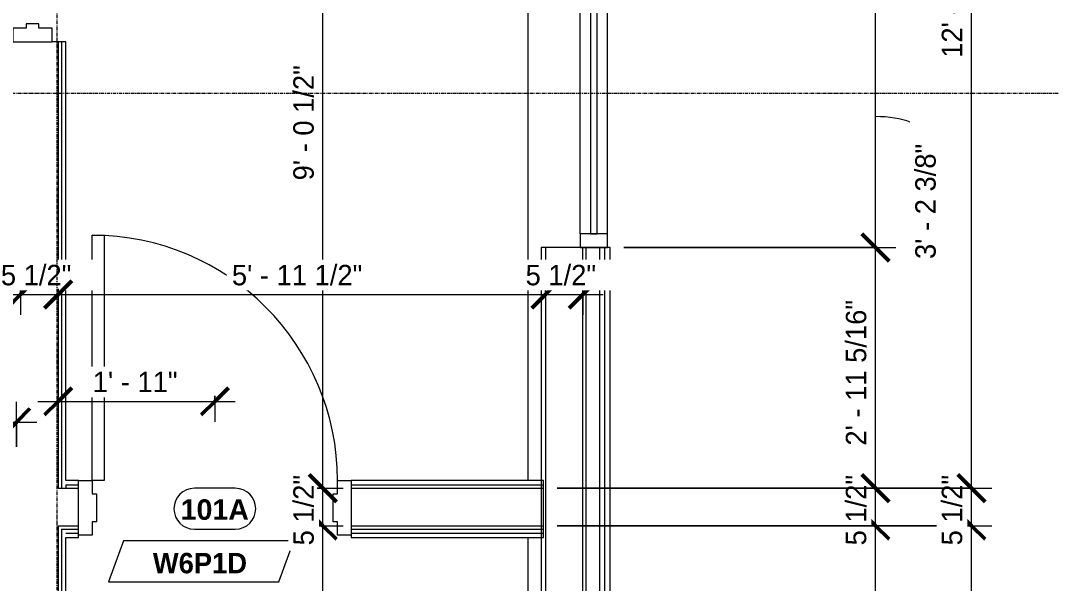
# Model space of a CAD drawing. Header units: inches. Extents: x -4058 to -1781, y 9814 to 12264.
# Drawn here: x -3486.7 to -3335.4, y 11115.3 to 11197.9 of the extents above; entities that cross this region are included whole.
import ezdxf

# ---------------------------------------------------------------- set-up
doc = ezdxf.new("R2010")
doc.units = ezdxf.units.IN
doc.header["$MEASUREMENT"] = 0
doc.linetypes.add('Grid Line 1_2_', pattern=[0.875, 0.5, -0.125, 0.125, -0.125])
for name, color, linetype, lineweight in [('0-1', 7, 'Continuous', 5), ('0-2', 7, 'Continuous', 9), ('A-ANNO-DIMS', 211, 'Continuous', 9), ('A-ANNO-DIMS-32', 211, 'Continuous', 9), ('A-DOOR-1', 7, 'Continuous', 9), ('A-DOOR-FRAM-1', 7, 'Continuous', 9), ('A-DOOR-IDEN', 31, 'Continuous', 9), ('A-FLOR-1', 7, 'Continuous', 9), ('A-GLAZ-CURT-1', 7, 'Continuous', 9), ('A-GLAZ-CWMG-1', 7, 'Continuous', 9), ('A-WALL-1', 7, 'Continuous', 9), ('A-WALL-IDEN', 211, 'Continuous', 9), ('I-WALL-3', 7, 'Continuous', 9), ('S-GRID-1', 1, 'Grid Line 1_2_', 9)]:
    doc.layers.add(name, color=color, linetype=linetype, lineweight=lineweight)
doc.styles.add('Arial_B', font='arialbd.ttf', dxfattribs={"height": 3})
doc.styles.add('Century Gothic', font='ufonts.com_century-gothic.ttf', dxfattribs={"height": 3})
doc.styles.add('Century Gothic_B_1', font='GOTHICB.TTF', dxfattribs={"height": 3})
doc.dimstyles.new('THE_DIMENSION_STRING_1', dxfattribs={"dimscale": 12, "dimtxt": 3.132505, "dimasz": 0.333333, "dimexe": 0.25, "dimexo": 0.166667, "dimgap": 0.041667, "dimtad": 1, "dimdec": 4, "dimrnd": 0.0625, "dimzin": 3, "dimdsep": 46, "dimlunit": 4, "dimtxsty": 'Century Gothic', "dimblk1": 'OBLIQUE', "dimblk2": 'OBLIQUE', "dimsah": 1, "dimcen": 0.09, "dimdle": 0.25, "dimazin": 0, "dimtfac": 1, "dimtdec": 4, "dimtix": 1, "dimtmove": 1, "dimatfit": 3, "dimfxl": 1, "dimtvp": 1, "dimtfill": 1, "dimfrac": 2, "dimtolj": 1, "dimtzin": 0, "dimarcsym": 2})
doc.dimstyles.new('THE_DIMENSION_STRING_3', dxfattribs={"dimscale": 12, "dimtxt": 3.132505, "dimasz": 0.333333, "dimexe": 0.25, "dimexo": 0.166667, "dimgap": 0.041667, "dimtad": 1, "dimdec": 4, "dimrnd": 0.0625, "dimzin": 3, "dimdsep": 46, "dimlunit": 4, "dimtxsty": 'Century Gothic', "dimblk1": 'OBLIQUE', "dimblk2": 'OBLIQUE', "dimsah": 1, "dimcen": 0.09, "dimdle": 0.25, "dimazin": 0, "dimtfac": 1, "dimtdec": 4, "dimtix": 1, "dimtmove": 0, "dimatfit": 3, "dimfxl": 1, "dimtvp": 1, "dimtfill": 1, "dimfrac": 2, "dimtolj": 1, "dimtzin": 0, "dimarcsym": 2})
doc.dimstyles.new('THE_DIMENSION_STRING_4', dxfattribs={"dimscale": 12, "dimtxt": 3.132505, "dimasz": 0.333333, "dimexe": 0.25, "dimexo": 0.166667, "dimgap": 0.041667, "dimtad": 1, "dimdec": 4, "dimrnd": 0.0625, "dimzin": 3, "dimdsep": 46, "dimlunit": 4, "dimtxsty": 'Century Gothic', "dimblk1": 'OBLIQUE', "dimblk2": 'OBLIQUE', "dimsah": 1, "dimcen": 0.09, "dimdle": 0.25, "dimazin": 0, "dimtfac": 1, "dimtdec": 4, "dimtix": 1, "dimtmove": 0, "dimatfit": 3, "dimfxl": 1, "dimtvp": 1, "dimtfill": 1, "dimfrac": 2, "dimtolj": 1, "dimtzin": 0, "dimarcsym": 2})
doc.dimstyles.new('THE_DIMENSION_STRING_5', dxfattribs={"dimscale": 12, "dimtxt": 3.132505, "dimasz": 0.333333, "dimexe": 0.25, "dimexo": 0.166667, "dimgap": 0.041667, "dimtad": 1, "dimdec": 4, "dimrnd": 0.0625, "dimzin": 3, "dimdsep": 46, "dimlunit": 4, "dimtxsty": 'Century Gothic', "dimblk1": 'OBLIQUE', "dimblk2": 'OBLIQUE', "dimsah": 1, "dimcen": 0.09, "dimdle": 0.25, "dimazin": 0, "dimtfac": 1, "dimtdec": 4, "dimtix": 1, "dimtmove": 0, "dimatfit": 3, "dimfxl": 1, "dimtvp": 1, "dimtfill": 1, "dimfrac": 2, "dimtolj": 1, "dimtzin": 0, "dimarcsym": 2})

# ---------------------------------------------------------------- blocks, each defined once
blk = doc.blocks.new('Rectangular Mullion - 2_ x 4_ rectangular-3216363-UNIT PLANS - 1ST FLOOR')
at = {"layer": 'A-GLAZ-CWMG-1'}
for p, q in [((-2, 2), (0, 2)), ((-2, -2), (-2, 2)), ((0, 2), (0, -2)), ((0, -2), (-2, -2))]:
    blk.add_line(p, q, dxfattribs=at)
blk = doc.blocks.new('System Panel - Glazed-3216365-UNIT PLANS - 1ST FLOOR')
at = {"layer": 'A-GLAZ-CURT-1'}
for p, q in [((17.7, 0.5), (-17.7, 0.5)), ((-17.7, 0.5), (-17.7, -0.5)), ((17.7, -0.5), (17.7, 0.5)), ((-17.7, -0.5), (17.7, -0.5))]:
    blk.add_line(p, q, dxfattribs=at)
blk = doc.blocks.new('Rectangular Mullion - 2_ x 4_ rectangular-V4-UNIT PLANS - 1ST FLOOR')
at = {"layer": 'A-GLAZ-CWMG-1'}
for p, q in [((-3404.55, 11166.59), (-3404.55, 11201.99)), ((-3400.55, 11166.59), (-3400.55, 11201.99))]:
    blk.add_line(p, q, dxfattribs=at)
blk = doc.blocks.new('CTR - 1st Phase - Shell_rvt-1-UNIT PLANS - 1ST FLOOR')
at = {"layer": 'A-FLOR-1'}
for p, q in [((-3412.17, 11130.38), (-3412.17, 11284.29)), ((-3412.17, 10814.49), (-3412.17, 11122))]:
    blk.add_line(p, q, dxfattribs=at)
at = {"layer": 'A-WALL-1'}
for p, q in [((-3410.3, 11164.59), (-3410.3, 11008.34)), ((-3400.17, 11164.59), (-3410.3, 11164.59)), ((-3409.67, 11164.59), (-3409.67, 11008.96)), ((-3404.17, 11008.34), (-3404.17, 11164.59)), ((-3403.67, 11008.34), (-3403.67, 11164.59)), ((-3401.67, 11008.34), (-3401.67, 11164.59)), ((-3400.92, 11008.34), (-3400.92, 11164.59)), ((-3400.17, 11008.34), (-3400.17, 11164.59))]:
    blk.add_line(p, q, dxfattribs=at)
at = {"layer": '0-2'}
blk.add_blockref('Rectangular Mullion - 2_ x 4_ rectangular-V4-UNIT PLANS - 1ST FLOOR', (0, 0), dxfattribs=at)
at = {"layer": '0-2', "rotation": 269.9999999999984}
blk.add_blockref('System Panel - Glazed-3216365-UNIT PLANS - 1ST FLOOR', (-3402.55, 11184.29), dxfattribs=at)
at = {"layer": '0-2', "extrusion": (0, 0, -1), "rotation": 270.0000000000016}
blk.add_blockref('Rectangular Mullion - 2_ x 4_ rectangular-3216363-UNIT PLANS - 1ST FLOOR', (3402.55, 11164.59), dxfattribs=at)
blk = doc.blocks.new('HOLLOW METAL - HM - WOOD LEAF - 3-0 x 7-0-2191983-UNIT PLANS - 1ST FLOOR')
at = {"layer": 'A-DOOR-1'}
for p, q in [((18, 40.375), (16.25, 40.375)), ((16.25, 40.375), (16.25, 4.375)), ((18, 4.375), (18, 40.375)), ((16.25, 4.375), (18, 4.375))]:
    blk.add_line(p, q, dxfattribs=at)
blk.add_arc((18, 4.375), 36, 90, 180, dxfattribs=at)
at = {"layer": 'A-DOOR-FRAM-1'}
for p, q in [((-18, 4.375), (-20, 4.375)), ((-20, 4.375), (-20, -1.375)), ((-18, 2.4375), (-18, 4.375)), ((18, 4.375), (18, 2.4375)), ((20, 4.375), (18, 4.375)), ((20, -1.375), (20, 4.375)), ((-17.375, 2.4375), (-18, 2.4375)), ((-17.375, 0.5625), (-17.375, 2.4375)), ((18, 2.4375), (17.375, 2.4375)), ((17.375, 2.4375), (17.375, 0.5625)), ((-18, -1.375), (-18, 0.5625)), ((-18, 0.5625), (-17.375, 0.5625)), ((17.375, 0.5625), (18, 0.5625)), ((18, 0.5625), (18, -1.375)), ((-20, -1.375), (-18, -1.375)), ((18, -1.375), (20, -1.375))]:
    blk.add_line(p, q, dxfattribs=at)
blk = doc.blocks.new('HOLLOW METAL - HM - METAL LEAF - 1HR - 3-0 x 7-0-2191982-UNIT PLANS - 1ST FLOOR')
at = {"layer": 'A-DOOR-1'}
for p, q in [((16.25, -4.4375), (18, -4.4375)), ((16.25, -40.4375), (16.25, -4.4375)), ((18, -4.4375), (18, -40.4375)), ((18, -40.4375), (16.25, -40.4375))]:
    blk.add_line(p, q, dxfattribs=at)
blk.add_arc((18, -4.4375), 36, 180, 270, dxfattribs=at)
at = {"layer": 'A-DOOR-FRAM-1'}
for p, q in [((-20, 3.5625), (-18, 3.5625)), ((-20, -4.4375), (-20, 3.5625)), ((-18, 3.5625), (-18, 1.625)), ((18, 3.5625), (20, 3.5625)), ((18, 1.625), (18, 3.5625)), ((20, 3.5625), (20, -4.4375)), ((-18, 1.625), (-17.375, 1.625)), ((-17.375, 1.625), (-17.375, -2.5)), ((17.375, 1.625), (18, 1.625)), ((17.375, -2.5), (17.375, 1.625)), ((-18, -2.5), (-18, -4.4375)), ((-17.375, -2.5), (-18, -2.5)), ((18, -2.5), (17.375, -2.5)), ((18, -4.4375), (18, -2.5)), ((-18, -4.4375), (-20, -4.4375)), ((20, -4.4375), (18, -4.4375))]:
    blk.add_line(p, q, dxfattribs=at)
blk = doc.blocks.new('CTR - 1st Phase - Common Walls_rvt-1-UNIT PLANS - 1ST FLOOR')
at = {"layer": 'A-WALL-1'}
for p, q in [((-3481.17, 11194.76), (-3481.17, 11129.25)), ((-3480.67, 11194.76), (-3480.67, 11129.25)), ((-3481.17, 11129.25), (-3480.67, 11129.25)), ((-3480.67, 11129.25), (-3480.05, 11129.25)), ((-3480.05, 11129.75), (-3478.17, 11129.75)), ((-3480.05, 11129.75), (-3480.05, 11129.25)), ((-3480.05, 11129.25), (-3478.17, 11129.25)), ((-3438.17, 11129.75), (-3409.92, 11129.75)), ((-3438.17, 11129.25), (-3409.92, 11129.25)), ((-3481.17, 11123.75), (-3481.17, 11032.1)), ((-3481.17, 11123.75), (-3480.67, 11123.75)), ((-3480.67, 11123.75), (-3480.05, 11123.75)), ((-3480.67, 11123.25), (-3480.67, 11032.1)), ((-3480.67, 11123.25), (-3480.05, 11123.25)), ((-3480.05, 11123.75), (-3478.17, 11123.75)), ((-3480.05, 11123.25), (-3478.17, 11123.25)), ((-3480.05, 11122.63), (-3478.17, 11122.63)), ((-3438.17, 11123.75), (-3409.92, 11123.75)), ((-3438.17, 11123.25), (-3409.92, 11123.25)), ((-3438.17, 11122.63), (-3409.92, 11122.63))]:
    blk.add_line(p, q, dxfattribs=at)
at = {"layer": 'I-WALL-3'}
for p, q in [((-3480.05, 11194.76), (-3482.05, 11194.76)), ((-3480.05, 11130.38), (-3480.05, 11194.76)), ((-3478.17, 11130.38), (-3480.05, 11130.38)), ((-3409.92, 11130.38), (-3438.17, 11130.38)), ((-3409.92, 11122), (-3409.92, 11130.38)), ((-3478.17, 11122), (-3478.17, 11122.38)), ((-3438.17, 11122.38), (-3438.17, 11122)), ((-3480.05, 11032.1), (-3480.05, 11122)), ((-3480.05, 11122), (-3478.17, 11122)), ((-3438.17, 11122), (-3409.92, 11122))]:
    blk.add_line(p, q, dxfattribs=at)
at = {"layer": '0-2'}
for name, p, rotation in [('HOLLOW METAL - HM - WOOD LEAF - 3-0 x 7-0-2191983-UNIT PLANS - 1ST FLOOR', (-3483.42, 11214.76), 89.99999999999902), ('HOLLOW METAL - HM - METAL LEAF - 1HR - 3-0 x 7-0-2191982-UNIT PLANS - 1ST FLOOR', (-3458.17, 11125.94), 180)]:
    blk.add_blockref(name, p, dxfattribs=dict(at, rotation=rotation))
blk = doc.blocks.new('Wall Tag - Arch Wall-3956453-UNIT PLANS - 1ST FLOOR')
at = {"layer": 'A-WALL-IDEN'}
for p, q in [((-0.3561, 0.0937), (-0.4244, -0.0937)), ((0.4244, 0.0937), (-0.3561, 0.0937)), ((0.3561, -0.0937), (0.4244, 0.0937)), ((-0.4244, -0.0937), (0.3561, -0.0937))]:
    blk.add_line(p, q, dxfattribs=at)
blk = doc.blocks.new('DIMBLOCK623-UNIT PLANS - 1ST FLOOR')
at = {"layer": 'A-ANNO-DIMS-32', "lineweight": 50}
for p, q in [((-3361.24, 11123.75), (-3363.24, 11125.75)), ((-3361.24, 11123.75), (-3359.24, 11121.75)), ((-3361.24, 11008.96), (-3363.24, 11010.96)), ((-3361.24, 11008.96), (-3359.24, 11006.96))]:
    blk.add_line(p, q, dxfattribs=at)
at = {"layer": 'A-ANNO-DIMS-32'}
for p, q in [((-3407.92, 11123.75), (-3358.24, 11123.75)), ((-3361.24, 11123.75), (-3407.92, 11123.75)), ((-3361.24, 11008.96), (-3361.24, 11123.75)), ((-3398.11, 11008.96), (-3358.24, 11008.96)), ((-3361.24, 11008.96), (-3398.11, 11008.96))]:
    blk.add_line(p, q, dxfattribs=at)
at = {"layer": 'A-ANNO-DIMS-32', "color": 0, "insert": (-3365.58, 11054.95), "char_height": 3, "width": 27.387, "attachment_point": 1, "rotation": 90, "line_spacing_factor": 0.984502, "style": 'Century Gothic', "bg_fill": 3, "box_fill_scale": 1.25, "bg_fill_color": 256, "bg_fill_true_color": 13158600, "bg_fill_transparency": 0}
blk.add_mtext('9\' - 6 13/16"', dxfattribs=at)
blk = doc.blocks.new('_Oblique')
at = {"color": 0, "linetype": 'ByBlock', "lineweight": -2}
blk.add_line((-0.5, -0.5), (0.5, 0.5), dxfattribs=at)
blk = doc.blocks.new('DIMBLOCK624-UNIT PLANS - 1ST FLOOR')
at = {"layer": 'A-ANNO-DIMS-32', "lineweight": 50}
for p, q in [((-3361.24, 11129.25), (-3363.24, 11131.25)), ((-3361.24, 11129.25), (-3359.24, 11127.25)), ((-3361.24, 11123.75), (-3363.24, 11125.75)), ((-3361.24, 11123.75), (-3359.24, 11121.75))]:
    blk.add_line(p, q, dxfattribs=at)
at = {"layer": 'A-ANNO-DIMS-32'}
for p, q in [((-3407.92, 11129.25), (-3358.24, 11129.25)), ((-3361.24, 11129.25), (-3407.92, 11129.25)), ((-3361.24, 11123.75), (-3361.24, 11129.25)), ((-3407.92, 11123.75), (-3358.24, 11123.75)), ((-3361.24, 11123.75), (-3407.92, 11123.75))]:
    blk.add_line(p, q, dxfattribs=at)
at = {"layer": 'A-ANNO-DIMS-32', "color": 0, "insert": (-3365.58, 11120.86), "char_height": 3, "width": 13.5444, "attachment_point": 1, "rotation": 90, "line_spacing_factor": 0.984502, "style": 'Century Gothic', "bg_fill": 3, "box_fill_scale": 1.25, "bg_fill_color": 256, "bg_fill_true_color": 13158600, "bg_fill_transparency": 0}
blk.add_mtext('5 1/2"', dxfattribs=at)
blk = doc.blocks.new('DIMBLOCK625-UNIT PLANS - 1ST FLOOR')
at = {"layer": 'A-ANNO-DIMS-32', "lineweight": 50}
for p, q in [((-3361.24, 11164.59), (-3363.24, 11166.59)), ((-3361.24, 11164.59), (-3359.24, 11162.59)), ((-3361.24, 11129.25), (-3363.24, 11131.25)), ((-3361.24, 11129.25), (-3359.24, 11127.25))]:
    blk.add_line(p, q, dxfattribs=at)
at = {"layer": 'A-ANNO-DIMS-32'}
for p, q in [((-3398.17, 11164.59), (-3358.24, 11164.59)), ((-3361.24, 11164.59), (-3398.17, 11164.59)), ((-3361.24, 11129.25), (-3361.24, 11164.59)), ((-3407.92, 11129.25), (-3358.24, 11129.25)), ((-3361.24, 11129.25), (-3407.92, 11129.25))]:
    blk.add_line(p, q, dxfattribs=at)
at = {"layer": 'A-ANNO-DIMS-32', "color": 0, "insert": (-3365.58, 11135.51), "char_height": 3, "width": 27.387, "attachment_point": 1, "rotation": 90, "line_spacing_factor": 0.984502, "style": 'Century Gothic', "bg_fill": 3, "box_fill_scale": 1.25, "bg_fill_color": 256, "bg_fill_true_color": 13158600, "bg_fill_transparency": 0}
blk.add_mtext('2\' - 11 5/16"', dxfattribs=at)
blk = doc.blocks.new('DIMBLOCK626-UNIT PLANS - 1ST FLOOR')
at = {"layer": 'A-ANNO-DIMS-32', "lineweight": 50}
for p, q in [((-3361.24, 11202.99), (-3363.24, 11204.99)), ((-3361.24, 11202.99), (-3359.24, 11200.99)), ((-3361.24, 11164.59), (-3363.24, 11166.59)), ((-3361.24, 11164.59), (-3359.24, 11162.59))]:
    blk.add_line(p, q, dxfattribs=at)
at = {"layer": 'A-ANNO-DIMS-32'}
for p, q in [((-3400.55, 11202.99), (-3358.24, 11202.99)), ((-3361.24, 11202.99), (-3400.55, 11202.99)), ((-3361.24, 11164.59), (-3361.24, 11202.99)), ((-3398.17, 11164.59), (-3358.24, 11164.59)), ((-3361.24, 11164.59), (-3398.17, 11164.59))]:
    blk.add_line(p, q, dxfattribs=at)
blk.add_ellipse((-3361.24, 11181.04), major_axis=(7.23, 0), ratio=0.380191, start_param=0, end_param=1.570796, dxfattribs=at)
at = {"layer": 'A-ANNO-DIMS-32', "color": 0, "insert": (-3355.39, 11162.89), "char_height": 3, "width": 21.7784, "attachment_point": 1, "rotation": 90, "line_spacing_factor": 0.984502, "style": 'Century Gothic', "bg_fill": 3, "box_fill_scale": 1.25, "bg_fill_color": 256, "bg_fill_true_color": 13158600, "bg_fill_transparency": 0}
blk.add_mtext('3\' - 2 3/8"', dxfattribs=at)
blk = doc.blocks.new('DIMBLOCK911-UNIT PLANS - 1ST FLOOR')
at = {"layer": 'A-ANNO-DIMS-32', "lineweight": 50}
for p, q in [((-3481.17, 11142), (-3479.17, 11144)), ((-3458.17, 11142), (-3456.17, 11144)), ((-3481.17, 11142), (-3483.17, 11140)), ((-3458.17, 11142), (-3460.17, 11140))]:
    blk.add_line(p, q, dxfattribs=at)
at = {"layer": 'A-ANNO-DIMS-32'}
for p, q in [((-3484.17, 11142), (-3455.17, 11142)), ((-3481.17, 11142.83), (-3481.17, 11139)), ((-3481.17, 11142), (-3481.17, 11142.83)), ((-3458.17, 11142.83), (-3458.17, 11139)), ((-3458.17, 11142), (-3458.17, 11142.83))]:
    blk.add_line(p, q, dxfattribs=at)
at = {"layer": 'A-ANNO-DIMS-32', "color": 0, "insert": (-3476.09, 11146.35), "char_height": 3, "width": 15.394, "attachment_point": 1, "line_spacing_factor": 0.984502, "style": 'Century Gothic', "bg_fill": 3, "box_fill_scale": 1.25, "bg_fill_color": 256, "bg_fill_true_color": 13158600, "bg_fill_transparency": 0}
blk.add_mtext('1\' - 11"', dxfattribs=at)
blk = doc.blocks.new('DIMBLOCK1015-UNIT PLANS - 1ST FLOOR')
at = {"layer": 'A-ANNO-DIMS-32', "lineweight": 50}
for p, q in [((-3442.32, 11123.75), (-3444.32, 11125.75)), ((-3442.32, 11123.75), (-3440.32, 11121.75)), ((-3442.32, 11031.48), (-3444.32, 11033.48)), ((-3442.32, 11031.48), (-3440.32, 11029.48))]:
    blk.add_line(p, q, dxfattribs=at)
at = {"layer": 'A-ANNO-DIMS-32'}
for p, q in [((-3443.15, 11123.75), (-3439.32, 11123.75)), ((-3442.32, 11123.75), (-3443.15, 11123.75)), ((-3442.32, 11031.48), (-3442.32, 11123.75)), ((-3481.67, 11031.48), (-3439.32, 11031.48)), ((-3442.32, 11031.48), (-3481.67, 11031.48))]:
    blk.add_line(p, q, dxfattribs=at)
at = {"layer": 'A-ANNO-DIMS-32', "color": 0, "insert": (-3446.66, 11068.54), "char_height": 3, "width": 21.7784, "attachment_point": 1, "rotation": 90, "line_spacing_factor": 0.984502, "style": 'Century Gothic', "bg_fill": 3, "box_fill_scale": 1.25, "bg_fill_color": 256, "bg_fill_true_color": 13158600, "bg_fill_transparency": 0}
blk.add_mtext('7\' - 8 1/4"', dxfattribs=at)
blk = doc.blocks.new('DIMBLOCK1016-UNIT PLANS - 1ST FLOOR')
at = {"layer": 'A-ANNO-DIMS-32', "lineweight": 50}
for p, q in [((-3442.32, 11129.25), (-3444.32, 11131.25)), ((-3442.32, 11129.25), (-3440.32, 11127.25)), ((-3442.32, 11123.75), (-3444.32, 11125.75)), ((-3442.32, 11123.75), (-3440.32, 11121.75))]:
    blk.add_line(p, q, dxfattribs=at)
at = {"layer": 'A-ANNO-DIMS-32'}
for p, q in [((-3443.15, 11129.25), (-3439.32, 11129.25)), ((-3442.32, 11129.25), (-3443.15, 11129.25)), ((-3442.32, 11123.75), (-3442.32, 11129.25)), ((-3443.15, 11123.75), (-3439.32, 11123.75)), ((-3442.32, 11123.75), (-3443.15, 11123.75))]:
    blk.add_line(p, q, dxfattribs=at)
at = {"layer": 'A-ANNO-DIMS-32', "color": 0, "insert": (-3446.66, 11120.86), "char_height": 3, "width": 13.5444, "attachment_point": 1, "rotation": 90, "line_spacing_factor": 0.984502, "style": 'Century Gothic', "bg_fill": 3, "box_fill_scale": 1.25, "bg_fill_color": 256, "bg_fill_true_color": 13158600, "bg_fill_transparency": 0}
blk.add_mtext('5 1/2"', dxfattribs=at)
blk = doc.blocks.new('DIMBLOCK1017-UNIT PLANS - 1ST FLOOR')
at = {"layer": 'A-ANNO-DIMS-32', "lineweight": 50}
for p, q in [((-3442.32, 11237.76), (-3444.32, 11239.76)), ((-3442.32, 11237.76), (-3440.32, 11235.76)), ((-3442.32, 11129.25), (-3444.32, 11131.25)), ((-3442.32, 11129.25), (-3440.32, 11127.25))]:
    blk.add_line(p, q, dxfattribs=at)
at = {"layer": 'A-ANNO-DIMS-32'}
for p, q in [((-3481.67, 11237.76), (-3439.32, 11237.76)), ((-3442.32, 11237.76), (-3481.67, 11237.76)), ((-3442.32, 11129.25), (-3442.32, 11237.76)), ((-3443.15, 11129.25), (-3439.32, 11129.25)), ((-3442.32, 11129.25), (-3443.15, 11129.25))]:
    blk.add_line(p, q, dxfattribs=at)
at = {"layer": 'A-ANNO-DIMS-32', "color": 0, "insert": (-3446.66, 11174.43), "char_height": 3, "width": 21.7784, "attachment_point": 1, "rotation": 90, "line_spacing_factor": 0.984502, "style": 'Century Gothic', "bg_fill": 3, "box_fill_scale": 1.25, "bg_fill_color": 256, "bg_fill_true_color": 13158600, "bg_fill_transparency": 0}
blk.add_mtext('9\' - 0 1/2"', dxfattribs=at)
blk = doc.blocks.new('DIMBLOCK1043-UNIT PLANS - 1ST FLOOR')
at = {"layer": 'A-ANNO-DIMS-32', "lineweight": 50}
for p, q in [((-3634.57, 11157.69), (-3632.57, 11159.69)), ((-3486.67, 11157.69), (-3484.67, 11159.69)), ((-3634.57, 11157.69), (-3636.57, 11155.69)), ((-3486.67, 11157.69), (-3488.67, 11155.69))]:
    blk.add_line(p, q, dxfattribs=at)
at = {"layer": 'A-ANNO-DIMS-32'}
for p, q in [((-3634.57, 11158.51), (-3634.57, 11154.69)), ((-3634.57, 11157.69), (-3634.57, 11158.51)), ((-3634.57, 11157.69), (-3486.67, 11157.69)), ((-3486.67, 11158.51), (-3486.67, 11154.69)), ((-3486.67, 11157.69), (-3486.67, 11158.51))]:
    blk.add_line(p, q, dxfattribs=at)
at = {"layer": 'A-ANNO-DIMS-32', "color": 0, "insert": (-3570.87, 11162.03), "char_height": 3, "width": 24.5827, "attachment_point": 1, "line_spacing_factor": 0.984502, "style": 'Century Gothic', "bg_fill": 3, "box_fill_scale": 1.25, "bg_fill_color": 256, "bg_fill_true_color": 13158600, "bg_fill_transparency": 0}
blk.add_mtext('12\' - 3 7/8"', dxfattribs=at)
blk = doc.blocks.new('DIMBLOCK1044-UNIT PLANS - 1ST FLOOR')
at = {"layer": 'A-ANNO-DIMS-32', "lineweight": 50}
for p, q in [((-3486.67, 11157.69), (-3484.67, 11159.69)), ((-3481.17, 11157.69), (-3479.17, 11159.69)), ((-3486.67, 11157.69), (-3488.67, 11155.69)), ((-3481.17, 11157.69), (-3483.17, 11155.69))]:
    blk.add_line(p, q, dxfattribs=at)
at = {"layer": 'A-ANNO-DIMS-32'}
for p, q in [((-3486.67, 11158.51), (-3486.67, 11154.69)), ((-3486.67, 11157.69), (-3486.67, 11158.51)), ((-3486.67, 11157.69), (-3481.17, 11157.69)), ((-3481.17, 11158.51), (-3481.17, 11154.69)), ((-3481.17, 11157.69), (-3481.17, 11158.51))]:
    blk.add_line(p, q, dxfattribs=at)
at = {"layer": 'A-ANNO-DIMS-32', "color": 0, "insert": (-3489.57, 11162.03), "char_height": 3, "width": 13.5444, "attachment_point": 1, "line_spacing_factor": 0.984502, "style": 'Century Gothic', "bg_fill": 3, "box_fill_scale": 1.25, "bg_fill_color": 256, "bg_fill_true_color": 13158600, "bg_fill_transparency": 0}
blk.add_mtext('5 1/2"', dxfattribs=at)
blk = doc.blocks.new('DIMBLOCK1045-UNIT PLANS - 1ST FLOOR')
at = {"layer": 'A-ANNO-DIMS-32', "lineweight": 50}
for p, q in [((-3481.17, 11157.69), (-3479.17, 11159.69)), ((-3409.67, 11157.69), (-3407.67, 11159.69)), ((-3481.17, 11157.69), (-3483.17, 11155.69)), ((-3409.67, 11157.69), (-3411.67, 11155.69))]:
    blk.add_line(p, q, dxfattribs=at)
at = {"layer": 'A-ANNO-DIMS-32'}
for p, q in [((-3481.17, 11158.51), (-3481.17, 11154.69)), ((-3481.17, 11157.69), (-3481.17, 11158.51)), ((-3481.17, 11157.69), (-3409.67, 11157.69)), ((-3409.67, 11158.51), (-3409.67, 11154.69)), ((-3409.67, 11157.69), (-3409.67, 11158.51))]:
    blk.add_line(p, q, dxfattribs=at)
at = {"layer": 'A-ANNO-DIMS-32', "color": 0, "insert": (-3455.67, 11162.03), "char_height": 3, "width": 24.5827, "attachment_point": 1, "line_spacing_factor": 0.984502, "style": 'Century Gothic', "bg_fill": 3, "box_fill_scale": 1.25, "bg_fill_color": 256, "bg_fill_true_color": 13158600, "bg_fill_transparency": 0}
blk.add_mtext('5\' - 11 1/2"', dxfattribs=at)
blk = doc.blocks.new('DIMBLOCK1046-UNIT PLANS - 1ST FLOOR')
at = {"layer": 'A-ANNO-DIMS-32', "lineweight": 50}
for p, q in [((-3409.67, 11157.69), (-3407.67, 11159.69)), ((-3404.17, 11157.69), (-3402.17, 11159.69)), ((-3409.67, 11157.69), (-3411.67, 11155.69)), ((-3404.17, 11157.69), (-3406.17, 11155.69))]:
    blk.add_line(p, q, dxfattribs=at)
at = {"layer": 'A-ANNO-DIMS-32'}
for p, q in [((-3409.67, 11158.51), (-3409.67, 11154.69)), ((-3409.67, 11157.69), (-3409.67, 11158.51)), ((-3409.67, 11157.69), (-3401.17, 11157.69)), ((-3404.17, 11158.51), (-3404.17, 11154.69)), ((-3404.17, 11157.69), (-3404.17, 11158.51))]:
    blk.add_line(p, q, dxfattribs=at)
at = {"layer": 'A-ANNO-DIMS-32', "color": 0, "insert": (-3412.57, 11162.03), "char_height": 3, "width": 13.5444, "attachment_point": 1, "line_spacing_factor": 0.984502, "style": 'Century Gothic', "bg_fill": 3, "box_fill_scale": 1.25, "bg_fill_color": 256, "bg_fill_true_color": 13158600, "bg_fill_transparency": 0}
blk.add_mtext('5 1/2"', dxfattribs=at)
blk = doc.blocks.new('DIMBLOCK1161-UNIT PLANS - 1ST FLOOR')
at = {"layer": 'A-ANNO-DIMS-32', "lineweight": 50}
for p, q in [((-3347.15, 11123.75), (-3349.15, 11125.75)), ((-3347.15, 11123.75), (-3345.15, 11121.75)), ((-3347.15, 10819.99), (-3349.15, 10821.99)), ((-3347.15, 10819.99), (-3345.15, 10817.99))]:
    blk.add_line(p, q, dxfattribs=at)
at = {"layer": 'A-ANNO-DIMS-32'}
for p, q in [((-3407.92, 11123.75), (-3344.15, 11123.75)), ((-3347.15, 11123.75), (-3407.92, 11123.75)), ((-3347.15, 10819.99), (-3347.15, 11123.75)), ((-3347.98, 10819.99), (-3344.15, 10819.99)), ((-3347.15, 10819.99), (-3347.98, 10819.99))]:
    blk.add_line(p, q, dxfattribs=at)
at = {"layer": 'A-ANNO-DIMS-32', "color": 0, "insert": (-3351.5, 10961.63), "char_height": 3, "width": 24.5827, "attachment_point": 1, "rotation": 90, "line_spacing_factor": 0.984502, "style": 'Century Gothic', "bg_fill": 3, "box_fill_scale": 1.25, "bg_fill_color": 256, "bg_fill_true_color": 13158600, "bg_fill_transparency": 0}
blk.add_mtext('25\' - 3 3/4"', dxfattribs=at)
blk = doc.blocks.new('DIMBLOCK1162-UNIT PLANS - 1ST FLOOR')
at = {"layer": 'A-ANNO-DIMS-32', "lineweight": 50}
for p, q in [((-3347.15, 11129.25), (-3349.15, 11131.25)), ((-3347.15, 11129.25), (-3345.15, 11127.25)), ((-3347.15, 11123.75), (-3349.15, 11125.75)), ((-3347.15, 11123.75), (-3345.15, 11121.75))]:
    blk.add_line(p, q, dxfattribs=at)
at = {"layer": 'A-ANNO-DIMS-32'}
for p, q in [((-3407.92, 11129.25), (-3344.15, 11129.25)), ((-3347.15, 11129.25), (-3407.92, 11129.25)), ((-3347.15, 11123.75), (-3347.15, 11129.25)), ((-3407.92, 11123.75), (-3344.15, 11123.75)), ((-3347.15, 11123.75), (-3407.92, 11123.75))]:
    blk.add_line(p, q, dxfattribs=at)
at = {"layer": 'A-ANNO-DIMS-32', "color": 0, "insert": (-3351.5, 11120.86), "char_height": 3, "width": 13.5444, "attachment_point": 1, "rotation": 90, "line_spacing_factor": 0.984502, "style": 'Century Gothic', "bg_fill": 3, "box_fill_scale": 1.25, "bg_fill_color": 256, "bg_fill_true_color": 13158600, "bg_fill_transparency": 0}
blk.add_mtext('5 1/2"', dxfattribs=at)
blk = doc.blocks.new('DIMBLOCK1163-UNIT PLANS - 1ST FLOOR')
at = {"layer": 'A-ANNO-DIMS-32'}
for p, q in [((-3347.15, 11129.25), (-3347.15, 11281.41)), ((-3347.98, 11278.41), (-3344.15, 11278.41)), ((-3347.15, 11278.41), (-3347.98, 11278.41)), ((-3407.92, 11129.25), (-3344.15, 11129.25)), ((-3347.15, 11129.25), (-3407.92, 11129.25))]:
    blk.add_line(p, q, dxfattribs=at)
at = {"layer": 'A-ANNO-DIMS-32', "lineweight": 50}
for p, q in [((-3347.15, 11278.41), (-3349.15, 11280.41)), ((-3347.15, 11278.41), (-3345.15, 11276.41)), ((-3347.15, 11129.25), (-3349.15, 11131.25)), ((-3347.15, 11129.25), (-3345.15, 11127.25))]:
    blk.add_line(p, q, dxfattribs=at)
at = {"layer": 'A-ANNO-DIMS-32', "color": 0, "insert": (-3351.5, 11192.42), "char_height": 3, "width": 27.387, "attachment_point": 1, "rotation": 90, "line_spacing_factor": 0.984502, "style": 'Century Gothic', "bg_fill": 3, "box_fill_scale": 1.25, "bg_fill_color": 256, "bg_fill_true_color": 13158600, "bg_fill_transparency": 0}
blk.add_mtext('12\' - 5 3/16"', dxfattribs=at)
blk = doc.blocks.new('Door Tag - Mark - Instance-4122133-UNIT PLANS - 1ST FLOOR')
at = {"layer": 'A-DOOR-IDEN'}
for p, q in [((0.09375, 0.09375), (-0.09375, 0.09375)), ((-0.09375, -0.09375), (0.09375, -0.09375))]:
    blk.add_line(p, q, dxfattribs=at)
for centre, start, end in [((-0.09375, 0), 90, 270), ((0.09375, 0), 270, 90)]:
    blk.add_arc(centre, 0.09375, start, end, dxfattribs=at)
blk = doc.blocks.new('DIMBLOCK1476-UNIT PLANS - 1ST FLOOR')
at = {"layer": 'A-ANNO-DIMS-32'}
for p, q in [((-3610.8, 11123.31), (-3610.8, 11141.95)), ((-3487.3, 11135.31), (-3487.3, 11141.95)), ((-3613.8, 11138.95), (-3484.3, 11138.95)), ((-3610.8, 11138.95), (-3610.8, 11123.31)), ((-3487.3, 11138.95), (-3487.3, 11135.31))]:
    blk.add_line(p, q, dxfattribs=at)
at = {"layer": 'A-ANNO-DIMS-32', "lineweight": 50}
for p, q in [((-3610.8, 11138.95), (-3608.8, 11140.95)), ((-3487.3, 11138.95), (-3485.3, 11140.95)), ((-3610.8, 11138.95), (-3612.8, 11136.95)), ((-3487.3, 11138.95), (-3489.3, 11136.95))]:
    blk.add_line(p, q, dxfattribs=at)
at = {"layer": 'A-ANNO-DIMS-32', "color": 0, "insert": (-3559.29, 11143.3), "char_height": 3, "width": 24.5827, "attachment_point": 1, "line_spacing_factor": 0.984502, "style": 'Century Gothic', "bg_fill": 3, "box_fill_scale": 1.25, "bg_fill_color": 256, "bg_fill_true_color": 13158600, "bg_fill_transparency": 0}
blk.add_mtext('10\' - 3 1/2"', dxfattribs=at)

msp = doc.modelspace()

# ---------------------------------------------------------------- block references
at = {"layer": '0-1'}
msp.add_blockref('CTR - 1st Phase - Shell_rvt-1-UNIT PLANS - 1ST FLOOR', (0, 0), dxfattribs=at)

# ---------------------------------------------------------------- next in the draw order: block references
msp.add_blockref('CTR - 1st Phase - Common Walls_rvt-1-UNIT PLANS - 1ST FLOOR', (0, 0), dxfattribs=at)
at = {"layer": 'A-WALL-IDEN', "xscale": 31.99999999999999, "yscale": 31.99999999999999, "zscale": 31.99999999999999}
msp.add_blockref('Wall Tag - Arch Wall-3956453-UNIT PLANS - 1ST FLOOR', (-3460.1722, 11118.51737), dxfattribs=at)

# ---------------------------------------------------------------- next in the draw order: texts
at = {"layer": 'A-WALL-IDEN', "insert": (-3467.26844, 11119.7649), "char_height": 3, "width": 17.069, "attachment_point": 1, "style": 'Century Gothic_B_1'}
msp.add_mtext('W6P1D', dxfattribs=at)

# ---------------------------------------------------------------- next in the draw order: dimensions: what is measured, and where the dimension line sits
at = {"layer": 'A-ANNO-DIMS'}
for base, p1, p2, override, picture, middle in [((-3486.67374, 11157.68502), (-3634.57374, 11160.51344), (-3486.67374, 11160.51344), {"dimpost": '<>', "dimfxl": 147.9}, 'DIMBLOCK1043-UNIT PLANS - 1ST FLOOR', (-3560.62374, 11159.92669)), ((-3458.17374, 11142.00057), (-3481.17374, 11144.829), (-3458.17374, 11144.829), {"dimpost": '<>', "dimfxl": 23}, 'DIMBLOCK911-UNIT PLANS - 1ST FLOOR', (-3469.67374, 11144.00057))]:
    dim = msp.add_linear_dim(base=base, p1=p1, p2=p2, dimstyle='THE_DIMENSION_STRING_4', override=override, dxfattribs=at)
    dim.commit()
    dim.dimension.update_dxf_attribs({"geometry": picture, "text_midpoint": middle})
for base, p1, p2, dimstyle, override, picture, middle in [((-3442.31735, 11123.7519), (-3483.67374, 11031.4769), (-3445.14578, 11123.7519), 'THE_DIMENSION_STRING_4', {"dimpost": '<>', "dimfxl": 99.995396}, 'DIMBLOCK1015-UNIT PLANS - 1ST FLOOR', (-3444.55902, 11077.6144)), ((-3361.23732, 11123.7519), (-3400.11124, 11008.9644), (-3409.92374, 11123.7519), 'THE_DIMENSION_STRING_3', {"dimpost": '<>', "dimfxl": 115.206143}, 'DIMBLOCK623-UNIT PLANS - 1ST FLOOR', (-3363.47899, 11066.35815))]:
    dim = msp.add_linear_dim(base=base, p1=p1, p2=p2, angle=90, dimstyle=dimstyle, override=override, dxfattribs=at)
    dim.commit()
    dim.dimension.update_dxf_attribs({"geometry": picture, "text_midpoint": middle})

# ---------------------------------------------------------------- next in the draw order: dimensions: what is measured, and where the dimension line sits
for base, p1, p2, dimstyle, picture, middle in [((-3442.31735, 11129.2519), (-3445.14578, 11123.7519), (-3445.14578, 11129.2519), 'THE_DIMENSION_STRING_4', 'DIMBLOCK1016-UNIT PLANS - 1ST FLOOR', (-3444.55902, 11126.5019)), ((-3361.23732, 11129.2519), (-3409.92374, 11123.7519), (-3409.92374, 11129.2519), 'THE_DIMENSION_STRING_3', 'DIMBLOCK624-UNIT PLANS - 1ST FLOOR', (-3363.47899, 11126.5019))]:
    dim = msp.add_linear_dim(base=base, p1=p1, p2=p2, angle=90, dimstyle=dimstyle, override={"dimpost": '<>', "dimfxl": 5.5}, dxfattribs=at)
    dim.commit()
    dim.dimension.update_dxf_attribs({"geometry": picture, "text_midpoint": middle})

# ---------------------------------------------------------------- next in the draw order: dimensions: what is measured, and where the dimension line sits
for base, p1, p2, dimstyle, override, picture, middle in [((-3442.31735, 11237.7644), (-3445.14578, 11129.2519), (-3483.67374, 11237.7644), 'THE_DIMENSION_STRING_4', {"dimpost": '<>', "dimfxl": 115.149322}, 'DIMBLOCK1017-UNIT PLANS - 1ST FLOOR', (-3444.55902, 11183.50815)), ((-3361.23732, 11164.5894), (-3409.92374, 11129.2519), (-3400.17374, 11164.5894), 'THE_DIMENSION_STRING_3', {"dimpost": '<>', "dimfxl": 36.657897}, 'DIMBLOCK625-UNIT PLANS - 1ST FLOOR', (-3363.47899, 11146.92065)), ((-3347.15198, 11123.7519), (-3349.9804, 10819.9894), (-3409.92374, 11123.7519), 'THE_DIMENSION_STRING_4', {"dimpost": '<>', "dimfxl": 309.620509}, 'DIMBLOCK1161-UNIT PLANS - 1ST FLOOR', (-3349.39365, 10971.87065))]:
    dim = msp.add_linear_dim(base=base, p1=p1, p2=p2, angle=90, dimstyle=dimstyle, override=override, dxfattribs=at)
    dim.commit()
    dim.dimension.update_dxf_attribs({"geometry": picture, "text_midpoint": middle})

# ---------------------------------------------------------------- next in the draw order: block references
at = {"layer": 'A-DOOR-IDEN', "xscale": 31.99999999999999, "yscale": 31.99999999999999, "zscale": 31.99999999999999}
msp.add_blockref('Door Tag - Mark - Instance-4122133-UNIT PLANS - 1ST FLOOR', (-3458.17374, 11126.23838), dxfattribs=at)

# ---------------------------------------------------------------- next in the draw order: texts
at = {"layer": 'A-DOOR-IDEN', "insert": (-3463.18909, 11127.61823), "char_height": 3, "width": 12.019, "attachment_point": 1, "style": 'Arial_B'}
msp.add_mtext('101A', dxfattribs=at)

# ---------------------------------------------------------------- next in the draw order: dimensions: what is measured, and where the dimension line sits
at = {"layer": 'A-ANNO-DIMS'}
dim = msp.add_linear_dim(base=(-3361.23732, 11202.9894), p1=(-3400.17374, 11164.5894), p2=(-3402.54874, 11202.9894), angle=90, dimstyle='THE_DIMENSION_STRING_1', override={"dimpost": '<>', "dimfxl": 38.473376}, dxfattribs=at)
dim.commit()
dim.dimension.update_dxf_attribs({"geometry": 'DIMBLOCK626-UNIT PLANS - 1ST FLOOR', "text_midpoint": (-3353.39043, 11173.78081), "dimtype": 160, "text_rotation": 90})
for base, p1, p2, dimstyle, override, picture, middle in [((-3481.17374, 11157.68502), (-3486.67374, 11160.51344), (-3481.17374, 11160.51344), 'THE_DIMENSION_STRING_4', {"dimpost": '<>', "dimfxl": 5.5}, 'DIMBLOCK1044-UNIT PLANS - 1ST FLOOR', (-3483.92374, 11159.92669)), ((-3487.29874, 11138.95493), (-3610.79874, 11121.3144), (-3487.29874, 11133.3144), 'THE_DIMENSION_STRING_5', {"dimpost": '<>', "dimfxl": 124.081626}, 'DIMBLOCK1476-UNIT PLANS - 1ST FLOOR', (-3549.04874, 11141.1966))]:
    dim = msp.add_linear_dim(base=base, p1=p1, p2=p2, dimstyle=dimstyle, override=override, dxfattribs=at)
    dim.commit()
    dim.dimension.update_dxf_attribs({"geometry": picture, "text_midpoint": middle})
dim = msp.add_linear_dim(base=(-3347.15198, 11129.2519), p1=(-3409.92374, 11123.7519), p2=(-3409.92374, 11129.2519), angle=90, dimstyle='THE_DIMENSION_STRING_4', override={"dimpost": '<>', "dimfxl": 5.5}, dxfattribs=at)
dim.commit()
dim.dimension.update_dxf_attribs({"geometry": 'DIMBLOCK1162-UNIT PLANS - 1ST FLOOR', "text_midpoint": (-3349.39365, 11126.5019)})

# ---------------------------------------------------------------- next in the draw order: dimensions: what is measured, and where the dimension line sits
dim = msp.add_linear_dim(base=(-3409.67374, 11157.68502), p1=(-3481.17374, 11160.51344), p2=(-3409.67374, 11160.51344), dimstyle='THE_DIMENSION_STRING_4', override={"dimpost": '<>', "dimfxl": 71.5}, dxfattribs=at)
dim.commit()
dim.dimension.update_dxf_attribs({"geometry": 'DIMBLOCK1045-UNIT PLANS - 1ST FLOOR', "text_midpoint": (-3445.42374, 11159.92669)})

# ---------------------------------------------------------------- next in the draw order: linework, layer by layer
at = {"layer": 'S-GRID-1'}
msp.add_line((-3481.32374, 9814.0266), (-3481.32374, 12247.50061), dxfattribs=at)

# ---------------------------------------------------------------- next in the draw order: dimensions: what is measured, and where the dimension line sits
at = {"layer": 'A-ANNO-DIMS'}
dim = msp.add_linear_dim(base=(-3404.17374, 11157.68502), p1=(-3409.67374, 11160.51344), p2=(-3404.17374, 11160.51344), dimstyle='THE_DIMENSION_STRING_4', override={"dimpost": '<>', "dimfxl": 5.5}, dxfattribs=at)
dim.commit()
dim.dimension.update_dxf_attribs({"geometry": 'DIMBLOCK1046-UNIT PLANS - 1ST FLOOR', "text_midpoint": (-3406.92374, 11159.92669)})

# ---------------------------------------------------------------- next in the draw order: dimensions: what is measured, and where the dimension line sits
dim = msp.add_linear_dim(base=(-3347.15198, 11278.4144), p1=(-3409.92374, 11129.2519), p2=(-3349.9804, 11278.4144), angle=90, dimstyle='THE_DIMENSION_STRING_4', override={"dimpost": '<>', "dimfxl": 160.756508}, dxfattribs=at)
dim.commit()
dim.dimension.update_dxf_attribs({"geometry": 'DIMBLOCK1163-UNIT PLANS - 1ST FLOOR', "text_midpoint": (-3349.39365, 11203.83315)})

# ---------------------------------------------------------------- next in the draw order: linework, layer by layer
at = {"layer": 'S-GRID-1'}
msp.add_line((-1781.27288, 11187.1894), (-4041.7795, 11187.1894), dxfattribs=at)

doc.saveas('drawing.dxf')
